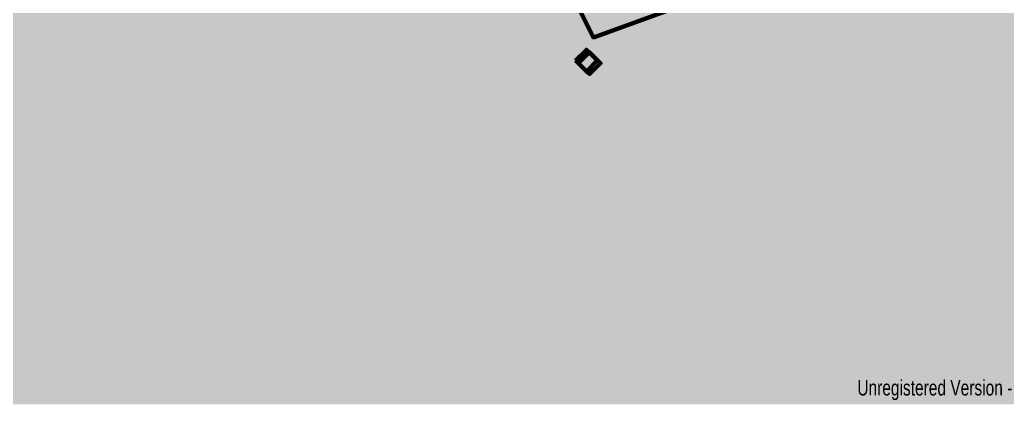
# Model space of a CAD drawing. Header units: inches. Extents: x 0 to 458, y -2 to 321.
# Drawn here: x 101.6 to 229.4, y -1.8 to 48 of the extents above; entities that cross this region are included whole.
import ezdxf

# ---------------------------------------------------------------- set-up
doc = ezdxf.new("R2010")
doc.units = ezdxf.units.IN
doc.header["$MEASUREMENT"] = 0
for name, color, linetype, lineweight in [('H', 7, 'CONTINUOUS', 100), ('P', 250, 'CONTINUOUS', 100), ('Text', 250, 'CONTINUOUS', 100)]:
    doc.layers.add(name, color=color, linetype=linetype, lineweight=lineweight)
doc.styles.get("Standard").update_dxf_attribs({"font": 'txt', "width": 0.75})

msp = doc.modelspace()

# ---------------------------------------------------------------- hatches: boundary and pattern name
at = {"layer": 'H', "linetype": 'Continuous'}
for color, points in [(7, [(-0.17, 296.17), (421, 296.17), (421, -1.83), (-0.17, -1.83)]), (0, [(163.83, 49.42), (162.25, 46.33), (161.67, 46.33), (163.33, 49.5), (161.5, 49.5), (161.5, 49.92), (163.83, 49.92), (163.83, 49.42), (166, 48.42), (166, 49.08), (165.75, 49.42), (165.58, 49.58), (165.33, 49.67), (164.83, 49.42), (164.67, 48.75), (164.75, 48.42), (164.92, 48.17), (165.08, 48.08), (165.33, 48), (165.75, 48.08), (166, 48.25), (166, 48.33), (166, 48.42), (163.83, 49.42), (164.17, 48.75), (164.25, 49.25), (164.5, 49.67), (164.83, 49.92), (165.33, 50), (165.75, 49.92), (166.17, 49.67), (166.42, 49.17), (166.5, 48.33), (166.42, 47.5), (166.17, 46.83), (165.58, 46.33), (164.92, 46.25), (164.67, 46.25), (164.5, 46.25), (164.5, 46.75), (164.67, 46.67), (164.92, 46.67), (165.75, 47), (166, 47.83), (165.67, 47.67), (165.25, 47.58), (164.92, 47.67), (164.58, 47.83), (164.25, 48.25), (164.17, 48.75), (163.83, 49.42), (167.83, 46.33), (167.25, 46.33), (167.25, 47), (167.83, 47), (167.83, 46.33), (163.83, 49.42), (169.58, 49.58), (169.33, 49.58), (169, 49.5), (168.83, 49.42), (168.67, 49.25), (168.67, 49.83), (169.08, 50), (169.58, 50), (170, 50), (170.33, 49.83), (170.58, 49.5), (170.67, 49.17), (170.5, 48.58), (170, 48.33), (170.25, 48.25), (170.5, 48.08), (170.67, 47.75), (170.75, 47.42), (170.67, 46.92), (170.42, 46.58), (170.08, 46.33), (169.58, 46.25), (169, 46.25), (168.58, 46.42), (168.58, 47), (169, 46.75), (169.5, 46.67), (169.83, 46.67), (170.08, 46.83), (170.25, 47.08), (170.25, 47.42), (170.25, 47.75), (170.08, 47.92), (169.83, 48.08), (169.5, 48.08), (169.33, 48.08), (169.33, 48.5), (169.42, 48.5), (170, 48.67), (170.17, 49.08), (170.17, 49.33), (170, 49.5), (169.83, 49.58), (169.58, 49.58), (163.83, 49.42), (173.67, 47.58), (173.25, 47.58), (173.25, 46.33), (172.75, 46.33), (172.75, 47.58), (171.17, 47.58), (171.17, 48.08), (172.83, 49.92), (173.25, 49.92), (173.25, 47.92), (173.67, 47.92), (173.67, 47.58), (163.83, 49.42), (172.75, 47.92), (172.75, 49.42), (171.58, 47.92), (172.75, 47.92)]), (0, [(173.5, 42.67), (174.92, 41.25), (176.33, 42.67), (174.92, 44.08)]), (0, [(173.92, 42.33), (175.33, 40.92), (176.75, 42.33), (175.33, 43.75)]), (0, [(164.83, 42.25), (163.25, 39.08), (162.75, 39.08), (164.42, 42.33), (162.5, 42.33), (162.5, 42.75), (164.83, 42.75), (164.83, 42.25), (167.08, 41.92), (166.92, 42.33), (166.42, 42.5), (166, 42.33), (165.83, 41.92), (165.92, 41.67), (166.17, 41.42), (166.42, 41.25), (166.67, 41.17), (167, 41.5), (167.08, 41.92), (164.83, 42.25), (167.08, 40.08), (167, 40.42), (166.67, 40.67), (166.5, 40.83), (166.17, 40.92), (165.83, 40.58), (165.75, 40.17), (165.92, 39.58), (166.42, 39.42), (166.92, 39.58), (167.08, 40.08), (164.83, 42.25), (166.42, 39), (165.92, 39.08), (165.58, 39.33), (165.33, 39.67), (165.25, 40.08), (165.42, 40.67), (165.83, 41.08), (165.42, 41.42), (165.33, 41.92), (165.67, 42.58), (166.42, 42.83), (167.25, 42.58), (167.5, 41.92), (167.42, 41.42), (167, 41.08), (167, 41), (167.42, 40.67), (167.58, 40.08), (167.25, 39.33), (166.42, 39), (164.83, 42.25), (168.83, 39.08), (168.25, 39.08), (168.25, 39.83), (168.83, 39.83), (168.83, 39.08), (164.83, 42.25), (171.42, 41.25), (171.33, 41.83), (171.17, 42.25), (170.92, 42.42), (170.67, 42.42), (170.25, 42.25), (170, 41.58), (170.08, 41.17), (170.25, 40.92), (170.5, 40.83), (170.75, 40.83), (171.08, 40.92), (171.42, 41), (171.42, 41.08), (171.42, 41.25), (164.83, 42.25), (169.5, 41.58), (169.67, 42.08), (169.92, 42.5), (170.25, 42.75), (170.67, 42.83), (171.17, 42.75), (171.5, 42.5), (171.83, 42), (171.92, 41.17), (171.83, 40.25), (171.5, 39.58), (171, 39.17), (170.25, 39), (170.08, 39), (169.83, 39.08), (169.83, 39.58), (169.92, 39.58), (170.08, 39.5), (170.33, 39.42), (171.08, 39.75), (171.42, 40.67), (171, 40.5), (170.67, 40.42), (170.25, 40.5), (169.92, 40.67), (169.67, 41), (169.5, 41.58), (164.83, 42.25), (174.5, 39.08), (172.67, 39.08), (172.67, 39.5), (173.33, 39.5), (173.33, 41.92), (172.67, 41.92), (172.67, 42.25), (173.25, 42.33), (173.42, 42.75), (173.83, 42.75), (173.83, 39.5), (174.5, 39.5), (174.5, 39.08)]), (0, [(177.92, 42.17), (176.33, 39), (175.83, 39), (177.5, 42.25), (175.58, 42.25), (175.58, 42.67), (177.92, 42.67), (177.92, 42.17), (180.08, 41.83), (179.92, 42.25), (179.5, 42.42), (179, 42.25), (178.83, 41.83), (178.92, 41.58), (179.25, 41.33), (179.42, 41.25), (179.75, 41.08), (180, 41.42), (180.08, 41.83), (177.92, 42.17), (180.17, 40), (180.08, 40.33), (179.75, 40.67), (179.5, 40.75), (179.17, 40.83), (178.92, 40.5), (178.75, 40.08), (179, 39.5), (179.5, 39.33), (180, 39.5), (180.17, 40), (177.92, 42.17), (179.5, 38.92), (179, 39), (178.58, 39.25), (178.33, 39.58), (178.25, 40), (178.42, 40.58), (178.92, 41), (178.5, 41.33), (178.33, 41.83), (178.67, 42.5), (179.5, 42.75), (180.25, 42.5), (180.58, 41.83), (180.42, 41.33), (180, 41), (180.5, 40.58), (180.67, 40.08), (180.33, 39.25), (179.5, 38.92), (177.92, 42.17), (181.92, 39), (181.33, 39), (181.33, 39.75), (181.92, 39.75), (181.92, 39), (177.92, 42.17), (184.42, 41.83), (184.25, 42.25), (183.75, 42.42), (183.33, 42.25), (183.17, 41.83), (183.25, 41.58), (183.5, 41.33), (183.75, 41.25), (184.08, 41.08), (184.33, 41.42), (184.42, 41.83), (177.92, 42.17), (184.5, 40), (184.42, 40.33), (184.08, 40.67), (183.83, 40.75), (183.5, 40.83), (183.17, 40.5), (183.08, 40.08), (183.33, 39.5), (183.83, 39.33), (184.33, 39.5), (184.5, 40), (177.92, 42.17), (183.75, 38.92), (183.33, 39), (182.92, 39.25), (182.67, 39.58), (182.58, 40), (182.75, 40.58), (183.25, 41), (182.83, 41.33), (182.67, 41.83), (183, 42.5), (183.75, 42.75), (184.58, 42.5), (184.92, 41.83), (184.75, 41.33), (184.33, 41), (184.83, 40.58), (185, 40.08), (184.67, 39.25), (183.75, 38.92), (177.92, 42.17), (187.75, 42.17), (186.17, 39), (185.67, 39), (187.33, 42.25), (185.42, 42.25), (185.42, 42.67), (187.75, 42.67), (187.75, 42.17)])]:
    msp.add_hatch(color=color, dxfattribs=at).paths.add_polyline_path(points)

# ---------------------------------------------------------------- linework, layer by layer
at = {"layer": 'P', "color": 0, "linetype": 'Continuous'}
for points in [[(36.83, 320.83), (175.83, 45.67), (458, 148.08)], [(36.83, 320.83), (175.83, 45.67), (458, 148.08)], [(36.83, 320.83), (175.83, 45.67), (458, 148.08)], [(173.5, 42.67), (174.92, 41.25), (176.33, 42.67), (174.92, 44.08), (173.5, 42.67)], [(173.92, 42.33), (175.33, 40.92), (176.75, 42.33), (175.33, 43.75), (173.92, 42.33)]]:
    msp.add_lwpolyline(points, dxfattribs=at)

# ---------------------------------------------------------------- texts
at = {"layer": 'Text', "color": 240, "insert": (210, 0), "char_height": 2, "width": 105, "attachment_point": 4}
msp.add_mtext('Unregistered Version - https://anydwg.com', dxfattribs=at)

doc.saveas('drawing.dxf')
